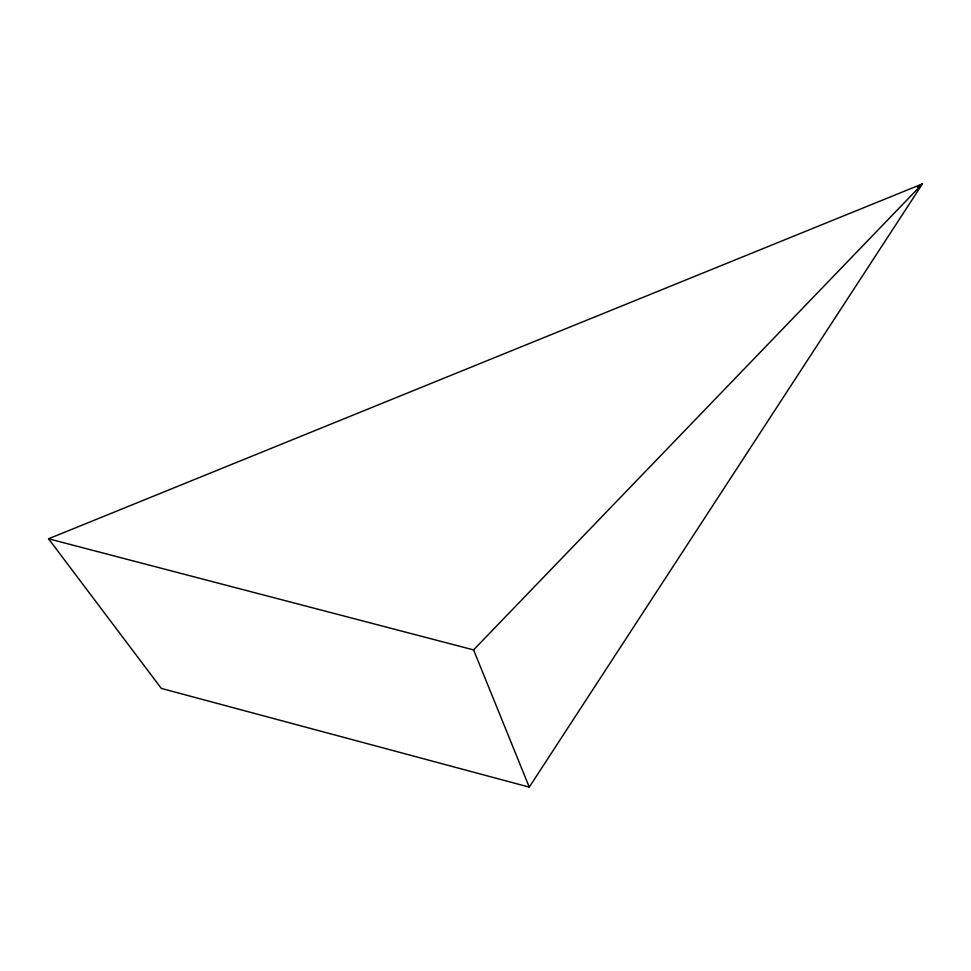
<?xml version="1.0" encoding="UTF-8"?>
<svg xmlns="http://www.w3.org/2000/svg" width="971" height="971" viewBox="0 0 971 971"><rect width="100%" height="100%" fill="white"/><g stroke="black" fill="none" stroke-linecap="round" stroke-linejoin="round"><path stroke-width="1.46" d="M529.268 787.129L922.45 183.871L48.55 538.784L161.332 688.415L529.268 787.129L473.581 649.902L48.55 538.784M473.581 649.902L922.45 183.871L917.389 187.221"/></g></svg>
